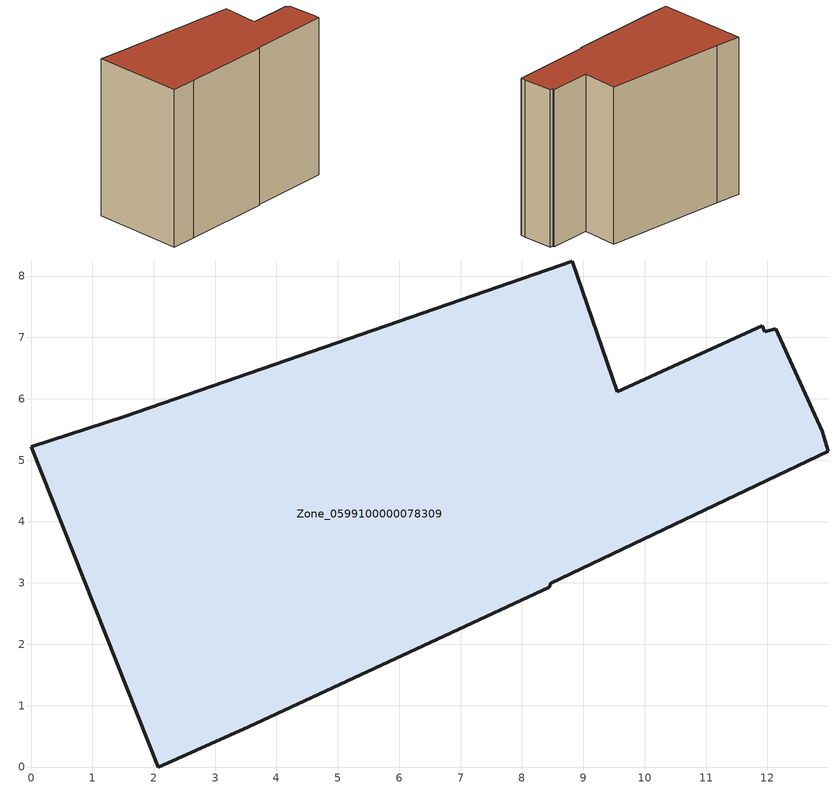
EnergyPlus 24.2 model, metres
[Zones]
Zone_0599100000078309
 floor ground (C_G): 12.89,5.47 13,5.14 8.47,3 8.45,2.93 3.54,0.66 2.07,0 0,5.21 1.53,5.71 8.82,8.25 9.56,6.12 11.92,7.19 11.95,7.09 12.13,7.14 z3.52
 wall outside (C_F): 13,5.14 12.89,5.47 12.13,7.14 11.95,7.09 11.92,7.19 9.56,6.12 8.82,8.25 1.53,5.71 0,5.21 2.07,0 3.54,0.66 8.45,2.93 8.47,3 13,5.14 z3.52:13.07
 roof outside (C_R): 12.89,5.47 12.13,7.14 11.95,7.09 11.92,7.19 9.56,6.12 8.82,8.25 1.53,5.71 0,5.21 2.07,0 3.54,0.66 8.45,2.93 8.47,3 13,5.14 z13.07
[BUILDING]
Pand.0599100000078309: North Axis=0; Terrain=City; Loads Convergence Tolerance Value=0.04; Temperature Convergence Tolerance Value=0.4; Solar Distribution=FullExterior; Maximum Number of Warmup Days=25; Minimum Number of Warmup Days=1
[Site:Location]
Rotterdam.The.Hague.AP_ZH_NLD Design_Conditions: Latitude=51.96; Longitude=4.45; Time Zone=1; Elevation=-4.5
[SITE:GROUNDTEMPERATURE:BUILDINGSURFACE]
18, 18, 18, 18, 18, 18, 18, 18, 18, 18, 18, 18
[MATERIAL] Thermal Absorptance=0.9; Solar Absorptance=0.7; Visible Absorptance=0.7
Name | Roughness | Thickness | Conductivity | Density | Specific Heat
G.TI.1946 | MediumSmooth | 0.15 | 1 | 540 | 1210
F.TI.1946 | Rough | 0.3 | 0.857143 | 1920 | 840
R.TI.1946 | MediumRough | 0.2 | 0.1 | 1500 | 1000
[CONSTRUCTION]
C_G: G.TI.1946
C_F: F.TI.1946
C_R: R.TI.1946
[ZONE]
Zone_0599100000078309: Type=1; Multiplier=1; Ceiling Height=Autocalculate; Volume=Autocalculate; Floor Area=autocalculate; Part of Total Floor Area=Yes
[ZONEINFILTRATION:DESIGNFLOWRATE]
Infil_Zone_0599100000078309: Zone or ZoneList or Space or SpaceList=Zone_0599100000078309; Schedule=AlwaysOn; Design Flow Rate Calculation Method=Flow/Area; Flow Rate per Floor Area=0.003; Constant Term Coefficient=1; Temperature Term Coefficient=0; Velocity Term Coefficient=0; Velocity Squared Term Coefficient=0
[HVACTEMPLATE:ZONE:IDEALLOADSAIRSYSTEM]
Zone_0599100000078309: Maximum Heating Supply Air Temperature=50; Minimum Cooling Supply Air Temperature=13; Maximum Heating Supply Air Humidity Ratio=0.0156; Minimum Cooling Supply Air Humidity Ratio=0.0077; Heating Limit=NoLimit; Cooling Limit=NoLimit; Dehumidification Control Type=ConstantSensibleHeatRatio; Cooling Sensible Heat Ratio=0.7; Dehumidification Setpoint=60; Humidification Control Type=None; Humidification Setpoint=30; Outdoor Air Method=None; Outdoor Air Flow Rate per Person=0.00944; Outdoor Air Flow Rate per Zone Floor Area=0; Outdoor Air Flow Rate per Zone=0; Demand Controlled Ventilation Type=None; Outdoor Air Economizer Type=NoEconomizer; Heat Recovery Type=None; Sensible Heat Recovery Effectiveness=0.7; Latent Heat Recovery Effectiveness=0.65
[ZONECONTROL:THERMOSTAT]
ThermostatControl_Zone_0599100000078309: Zone or ZoneList=Zone_0599100000078309; Control Type Schedule=DualSetpointControlType; Control 1=Thermostat_Zone_0599100000078309; Temperature Difference Between Cutout And Setpoint=0
[THERMOSTATSETPOINT:DUALSETPOINT]
Thermostat_Zone_0599100000078309: Heating Setpoint Temperature Schedule=HeatingSetpoint_Zone_0599100000078309; Cooling Setpoint Temperature Schedule=CoolingSetpoint_Zone_0599100000078309
[SCHEDULE:COMPACT]
HeatingSetpoint_Zone_0599100000078309: Through: 12/31, For: AllDays, Until: 24:00, 21
CoolingSetpoint_Zone_0599100000078309: Through: 12/31, For: AllDays, Until: 24:00, 24
DualSetpointControlType: Through: 12/31, For: AllDays, Until: 24:00, 4
AlwaysOn: Through: 12/31, For: AllDays, Until: 24:00, 1
